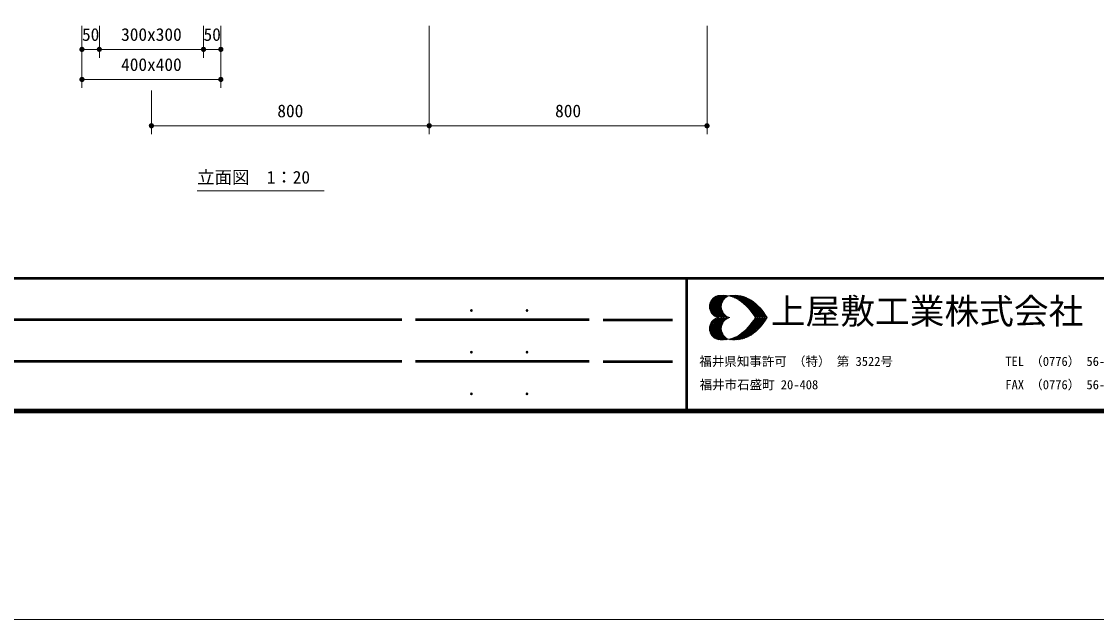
# Model space of a CAD drawing. Units: millimetres at full size, sheet at 1:20. Extents: x -400 to 8800, y -300 to 6240.
# Drawn here: x 1164 to 4260, y -300 to 1421 of the extents above; entities that cross this region are included whole.
import ezdxf
from ezdxf.enums import TextEntityAlignment as Align

# ---------------------------------------------------------------- set-up
doc = ezdxf.new("R2010")
doc.units = ezdxf.units.MM
doc.header["$LTSCALE"] = 20
for name, color, linetype, lineweight in [('D-STR-DIM\u3000寸法線、寸法値', 7, 'Continuous', 13), ('D-STR-TXT\u3000文字列', 7, 'Continuous', 13), ('D-TTL-FRAM', 7, 'Continuous', 50), ('D-TTL-TXT', 7, 'Continuous', 13), ('V-nasSTD', 7, 'Continuous', 13)]:
    doc.layers.add(name, color=color, linetype=linetype, lineweight=lineweight)
doc.styles.add('ＭＳ ゴシック', font='')
doc.styles.get('ＭＳ ゴシック').set_extended_font_data('MS Gothic')

# ---------------------------------------------------------------- blocks, each defined once
blk = doc.blocks.new('filled_dot')
at = {"color": 0, "linetype": 'Continuous', "lineweight": -2, "const_width": 1.25}
blk.add_lwpolyline([(-0.625, 0, 1), (0.625, 0, 1)], format="xyb", close=True, dxfattribs=at)

msp = doc.modelspace()

# ---------------------------------------------------------------- linework, layer by layer
at = {"layer": 'D-STR-DIM\u3000寸法線、寸法値'}
for p, q in [((1338.44, 1409.08), (1338.44, 1317.16)), ((1338.44, 1409.08), (1338.44, 1230.58)), ((1388.44, 1409.08), (1388.44, 1317.16)), ((1388.44, 1409.08), (1388.44, 1317.16)), ((1688.44, 1409.08), (1688.44, 1317.16)), ((1688.44, 1409.08), (1688.44, 1317.16)), ((1738.44, 1409.08), (1738.44, 1317.16)), ((1738.44, 1409.08), (1738.44, 1230.58)), ((2338.44, 1409.08), (2338.44, 1097.27)), ((3138.44, 1409.08), (3138.44, 1097.27)), ((1338.44, 1341.16), (1388.44, 1341.16)), ((1388.44, 1341.16), (1688.44, 1341.16)), ((1688.44, 1341.16), (1738.44, 1341.16)), ((1338.44, 1254.58), (1738.44, 1254.58)), ((1538.44, 1222.58), (1538.44, 1097.27)), ((2338.44, 1222.58), (2338.44, 1097.27)), ((1538.44, 1121.27), (2338.44, 1121.27)), ((2338.44, 1121.27), (3138.44, 1121.27))]:
    msp.add_line(p, q, dxfattribs=at)
at = {"layer": 'D-STR-TXT\u3000文字列'}
msp.add_line((1670.44, 933.66), (2035.74, 933.66), dxfattribs=at)
at = {"layer": 'D-TTL-FRAM'}
for p, q in [((300, 682.44), (8100, 682.44)), ((3079.22, 682.44), (3079.22, 300)), ((2259.22, 562.44), (403.4, 562.44)), ((2799.22, 562.44), (2299.22, 562.44)), ((2839.22, 562.44), (3039.22, 562.44)), ((2259.22, 442.44), (403.4, 442.44)), ((2799.22, 442.44), (2299.22, 442.44)), ((2839.22, 442.44), (3039.22, 442.44))]:
    msp.add_line(p, q, dxfattribs=at)
at = {"layer": 'D-TTL-TXT'}
for p, q in [((3145.39, 600.78), (3177.48, 632.86)), ((3145.81, 596.2), (3182.48, 632.86)), ((3145.81, 605.78), (3172.48, 632.45)), ((3146.64, 592.45), (3187.06, 632.86)), ((3147.48, 588.7), (3191.23, 632.45)), ((3147.89, 612.45), (3165.81, 630.78)), ((3149.14, 585.78), (3195.81, 632.03)), ((3153.31, 621.61), (3179.98, 594.95)), ((3155.39, 624.11), (3179.56, 599.95)), ((3157.89, 626.2), (3179.56, 604.53)), ((3160.81, 627.86), (3180.39, 608.28)), ((3163.73, 629.95), (3181.64, 612.03)), ((3167.06, 631.2), (3182.89, 615.36)), ((3170.81, 632.45), (3184.56, 618.28)), ((3174.98, 632.86), (3186.64, 620.78)), ((3179.56, 632.86), (3188.73, 623.7)), ((3184.14, 632.86), (3191.23, 625.78)), ((3189.14, 632.86), (3194.14, 627.86)), ((3194.14, 632.45), (3197.06, 629.53)), ((3198.31, 629.95), (3199.56, 631.61)), ((3199.98, 631.2), (3200.39, 631.2)), ((3203.31, 630.78), (3205.39, 632.45)), ((3203.73, 632.45), (3205.81, 629.95)), ((3207.06, 629.53), (3210.39, 632.86)), ((3208.31, 632.45), (3212.89, 627.86)), ((3210.81, 628.7), (3215.39, 632.86)), ((3212.89, 632.45), (3219.98, 625.36)), ((3214.56, 627.45), (3219.98, 632.86)), ((3217.48, 632.86), (3229.56, 620.36)), ((3217.89, 626.2), (3224.56, 632.86)), ((3221.23, 624.53), (3228.73, 632.03)), ((3222.06, 632.45), (3285.81, 569.12)), ((3224.14, 622.86), (3232.48, 631.61)), ((3227.06, 632.45), (3290.39, 569.12)), ((3227.48, 621.61), (3236.64, 630.78)), ((3230.39, 619.53), (3240.39, 629.95)), ((3232.48, 631.61), (3294.97, 569.12)), ((3232.89, 617.86), (3244.14, 628.7)), ((3235.81, 615.78), (3247.89, 627.86)), ((3238.31, 630.78), (3299.97, 569.12)), ((3238.31, 613.7), (3251.23, 626.2)), ((3241.23, 611.61), (3254.56, 624.95)), ((3243.73, 609.53), (3257.48, 623.7)), ((3244.98, 628.7), (3304.56, 569.12)), ((3246.23, 607.45), (3260.81, 622.03)), ((3248.31, 604.95), (3263.73, 620.36)), ((3252.06, 626.2), (3309.14, 569.12)), ((3261.23, 621.61), (3307.06, 576.2)), ((3145.39, 601.2), (3177.48, 569.12)), ((3145.81, 605.36), (3182.48, 569.12)), ((3145.81, 595.78), (3172.89, 569.12)), ((3146.64, 609.11), (3187.06, 569.12)), ((3147.48, 589.95), (3167.06, 569.95)), ((3147.89, 612.86), (3191.64, 569.12)), ((3149.56, 615.78), (3196.23, 569.12)), ((3150.81, 619.11), (3182.06, 588.28)), ((3150.81, 582.45), (3182.89, 614.53)), ((3152.89, 579.95), (3180.39, 607.45)), ((3154.98, 577.45), (3179.56, 602.03)), ((3157.48, 575.37), (3179.56, 597.45)), ((3160.39, 573.28), (3180.81, 593.7)), ((3163.31, 571.62), (3181.64, 589.95)), ((3250.81, 602.86), (3266.64, 618.28)), ((3253.31, 600.36), (3269.14, 616.61)), ((3255.39, 597.86), (3272.06, 614.53)), ((3257.89, 595.36), (3274.56, 612.03)), ((3259.98, 592.86), (3277.06, 609.95)), ((3262.06, 590.36), (3279.56, 607.86)), ((3264.14, 587.86), (3282.06, 605.78)), ((3266.23, 585.36), (3284.56, 603.28)), ((3268.31, 582.45), (3287.06, 600.78)), ((3270.39, 579.95), (3289.14, 598.7)), ((3272.06, 577.03), (3291.22, 596.2)), ((3274.14, 574.12), (3293.72, 593.7)), ((3275.81, 571.2), (3295.81, 591.2)), ((3278.31, 569.12), (3297.89, 588.7)), ((3280.39, 607.45), (3291.64, 595.78)), ((3145.39, 536.62), (3177.48, 568.7)), ((3145.81, 532.45), (3182.48, 568.7)), ((3145.81, 542.03), (3172.89, 568.7)), ((3146.64, 528.7), (3187.06, 568.7)), ((3147.48, 547.87), (3167.06, 567.87)), ((3147.89, 524.95), (3191.64, 568.7)), ((3149.56, 522.03), (3196.23, 568.7)), ((3152.89, 557.87), (3180.39, 530.37)), ((3154.98, 560.37), (3179.56, 535.78)), ((3157.48, 562.45), (3179.56, 540.37)), ((3160.39, 564.53), (3180.81, 544.12)), ((3163.31, 566.2), (3181.64, 547.87)), ((3166.64, 569.95), (3182.89, 586.61)), ((3166.64, 567.87), (3182.89, 551.2)), ((3169.98, 569.12), (3184.56, 583.28)), ((3169.98, 568.7), (3184.56, 554.53)), ((3174.98, 569.12), (3186.64, 580.78)), ((3174.98, 568.7), (3186.64, 557.03)), ((3179.56, 569.12), (3188.73, 578.28)), ((3179.56, 568.7), (3188.73, 559.53)), ((3184.14, 569.12), (3190.81, 575.78)), ((3184.14, 568.7), (3190.81, 562.03)), ((3188.73, 569.12), (3193.73, 573.7)), ((3188.73, 568.7), (3193.73, 564.12)), ((3193.73, 569.12), (3196.64, 572.03)), ((3193.73, 568.7), (3196.64, 565.78)), ((3198.31, 569.12), (3199.98, 570.37)), ((3198.31, 568.7), (3199.98, 567.45)), ((3199.56, 570.37), (3201.23, 569.12)), ((3199.56, 567.45), (3201.23, 568.7)), ((3202.89, 569.12), (3203.31, 569.12)), ((3202.89, 568.7), (3203.31, 568.7)), ((3222.06, 505.37), (3285.81, 568.7)), ((3227.06, 505.37), (3290.39, 568.7)), ((3232.48, 506.2), (3294.97, 568.7)), ((3238.31, 507.03), (3299.97, 568.7)), ((3244.98, 509.12), (3304.56, 568.7)), ((3252.06, 511.62), (3309.14, 568.7)), ((3261.23, 516.2), (3307.06, 561.62)), ((3270.39, 579.53), (3280.81, 569.12)), ((3270.39, 558.28), (3280.81, 568.7)), ((3270.39, 557.87), (3289.14, 539.12)), ((3272.06, 560.78), (3291.22, 541.62)), ((3274.14, 563.7), (3293.72, 544.12)), ((3275.81, 566.62), (3295.81, 546.62)), ((3278.31, 568.7), (3297.89, 549.12)), ((3282.89, 569.12), (3299.97, 585.78)), ((3282.89, 568.7), (3299.97, 552.03)), ((3287.89, 569.12), (3302.06, 583.28)), ((3287.89, 568.7), (3302.06, 554.53)), ((3292.47, 569.12), (3304.14, 580.36)), ((3292.47, 568.7), (3304.14, 557.45)), ((3297.06, 569.12), (3305.81, 577.86)), ((3297.06, 568.7), (3305.81, 559.95)), ((3301.64, 569.12), (3307.89, 574.95)), ((3301.64, 568.7), (3307.89, 562.87)), ((3306.64, 569.12), (3309.56, 572.03)), ((3306.64, 568.7), (3309.56, 565.78)), ((3311.22, 569.12), (3311.64, 569.12)), ((3311.22, 568.7), (3311.64, 568.7)), ((3145.39, 537.03), (3177.48, 504.95)), ((3145.81, 541.62), (3182.48, 504.95)), ((3145.81, 532.03), (3172.48, 505.37)), ((3146.64, 545.37), (3187.06, 504.95)), ((3147.48, 549.12), (3191.23, 505.37)), ((3149.14, 552.03), (3195.81, 505.78)), ((3150.81, 555.37), (3182.89, 523.28)), ((3150.81, 518.7), (3182.06, 549.53)), ((3153.31, 516.2), (3179.98, 542.87)), ((3155.39, 513.7), (3179.56, 537.87)), ((3157.89, 511.62), (3179.56, 533.28)), ((3160.81, 509.95), (3180.39, 529.53)), ((3243.73, 528.28), (3257.48, 514.12)), ((3246.23, 530.37), (3260.81, 515.78)), ((3248.31, 532.87), (3263.73, 517.45)), ((3250.81, 534.95), (3266.64, 519.53)), ((3253.31, 537.45), (3269.14, 521.2)), ((3255.39, 539.95), (3272.06, 523.28)), ((3257.89, 542.45), (3274.56, 525.78)), ((3259.98, 544.95), (3277.06, 527.87)), ((3262.06, 547.45), (3279.56, 529.95)), ((3264.14, 549.95), (3282.06, 532.03)), ((3266.23, 552.45), (3284.56, 534.53)), ((3268.31, 555.37), (3287.06, 537.03)), ((3280.39, 530.37), (3291.64, 542.03)), ((3147.89, 525.37), (3165.81, 507.03)), ((3163.73, 507.87), (3181.64, 525.78)), ((3167.06, 506.62), (3182.89, 522.45)), ((3170.81, 505.37), (3184.56, 519.53)), ((3174.98, 504.95), (3186.64, 517.03)), ((3179.56, 504.95), (3188.73, 514.12)), ((3184.14, 504.95), (3191.23, 512.03)), ((3189.14, 504.95), (3194.14, 509.95)), ((3194.14, 505.37), (3197.06, 508.28)), ((3198.31, 507.87), (3199.56, 506.2)), ((3199.98, 506.62), (3200.39, 506.62)), ((3203.31, 507.03), (3205.39, 505.37)), ((3203.73, 505.37), (3205.81, 507.87)), ((3207.06, 508.28), (3210.39, 504.95)), ((3208.31, 505.37), (3212.89, 509.95)), ((3210.81, 509.12), (3215.39, 504.95)), ((3212.89, 505.37), (3219.98, 512.45)), ((3214.56, 510.37), (3219.98, 504.95)), ((3217.48, 504.95), (3229.56, 517.45)), ((3217.89, 511.62), (3224.56, 504.95)), ((3221.23, 513.28), (3228.73, 505.78)), ((3224.14, 514.95), (3232.48, 506.2)), ((3227.48, 516.2), (3236.64, 507.03)), ((3230.39, 518.28), (3240.39, 507.87)), ((3232.89, 519.95), (3244.14, 509.12)), ((3235.81, 522.03), (3247.89, 509.95)), ((3238.31, 524.12), (3251.23, 511.62)), ((3241.23, 526.2), (3254.56, 512.87))]:
    msp.add_line(p, q, dxfattribs=at)
for centre, radius, start, end in [((3178.22, 600.69), 32.79, 105.2024, 254.7976), ((3182.37, 539.22), 93.98, 58.71735, 97.79751), ((3212.45, 600.69), 32.79, 105.2024, 254.7976), ((3216.61, 539.22), 93.98, 58.71735, 97.79751), ((3134, 483.84), 166.9, 30.69974, 54.3922), ((3168.23, 483.84), 166.9, 30.69974, 54.3922), ((3178.22, 537.41), 32.79, 105.2024, 254.7976), ((3212.45, 537.41), 32.79, 105.2024, 254.7976), ((3134, 654.26), 166.9, 305.6078, 329.30026), ((3168.23, 654.26), 166.9, 305.6078, 329.30026), ((3182.37, 598.88), 93.98, 262.20249, 301.28265), ((3216.61, 598.88), 93.98, 262.20249, 301.28265)]:
    msp.add_arc(centre, radius, start, end, dxfattribs=at)
at = {"layer": 'V-nasSTD'}
msp.add_lwpolyline([(-400, -300), (-400, 6240), (8800, 6240), (8800, -300)], close=True, dxfattribs=at)
at = {"layer": 'V-nasSTD', "color": 3, "lineweight": 140}
msp.add_lwpolyline([(300, 300), (300, 5640), (8100, 5640), (8100, 300)], close=True, dxfattribs=at)

# ---------------------------------------------------------------- block references
at = {"layer": 'D-STR-DIM\u3000寸法線、寸法値', "xscale": 6, "yscale": 6}
for p in [(1338.44, 1341.16), (1388.44, 1341.16), (1688.44, 1341.16), (1338.44, 1254.58), (1538.44, 1121.27), (2338.44, 1121.27)]:
    msp.add_blockref('filled_dot', p, dxfattribs=at)
at = {"layer": 'D-STR-DIM\u3000寸法線、寸法値', "xscale": 6, "yscale": 6, "rotation": 180}
for p in [(1388.44, 1341.16), (1688.44, 1341.16), (1738.44, 1341.16), (1738.44, 1254.58), (2338.44, 1121.27), (3138.44, 1121.27)]:
    msp.add_blockref('filled_dot', p, dxfattribs=at)

# ---------------------------------------------------------------- texts
at = {"layer": 'D-STR-DIM\u3000寸法線、寸法値', "style": 'ＭＳ ゴシック'}
for s, p in [('50', (1363.44, 1383.92)), ('300x300', (1538.44, 1383.92)), ('50', (1713.44, 1383.92)), ('400x400', (1538.44, 1297.34)), ('800', (1938.44, 1164.03)), ('800', (2738.44, 1164.03))]:
    msp.add_text(s, height=36.66, dxfattribs=at).set_placement(p, align=Align.MIDDLE_CENTER)
at = {"layer": 'D-STR-TXT\u3000文字列', "style": 'ＭＳ ゴシック'}
msp.add_text('立面図\u30001：20', height=36.66, dxfattribs=at).set_placement((1670.44, 943.66), align=Align.BOTTOM_LEFT)
at = {"layer": 'D-TTL-FRAM', "style": 'ＭＳ ゴシック'}
for p in [(2445, 572.84), (2605, 572.84), (2445, 452.84), (2605, 452.84), (2445, 332.84), (2605, 332.84)]:
    msp.add_text('.', height=43.99, dxfattribs=at).set_placement(p, align=Align.BOTTOM_LEFT)
at = {"layer": 'D-TTL-TXT', "style": 'ＭＳ ゴシック'}
for s, height, p in [('上屋敷工業株式会社', 73.31, (3322.26, 528.82)), ('福井県知事許可 （特） 第 3522号', 26.39, (3116.29, 421.98)), ('TEL （0776） 56-2310 （代）', 26.39, (3997.6, 421.98)), ('福井市石盛町 20-408', 26.39, (3117.02, 354.81)), ('FAX （0776） 56-0917', 26.39, (3997.6, 354.81))]:
    msp.add_text(s, height=height, dxfattribs=at).set_placement(p, align=Align.BOTTOM_LEFT)

doc.saveas('drawing.dxf')
